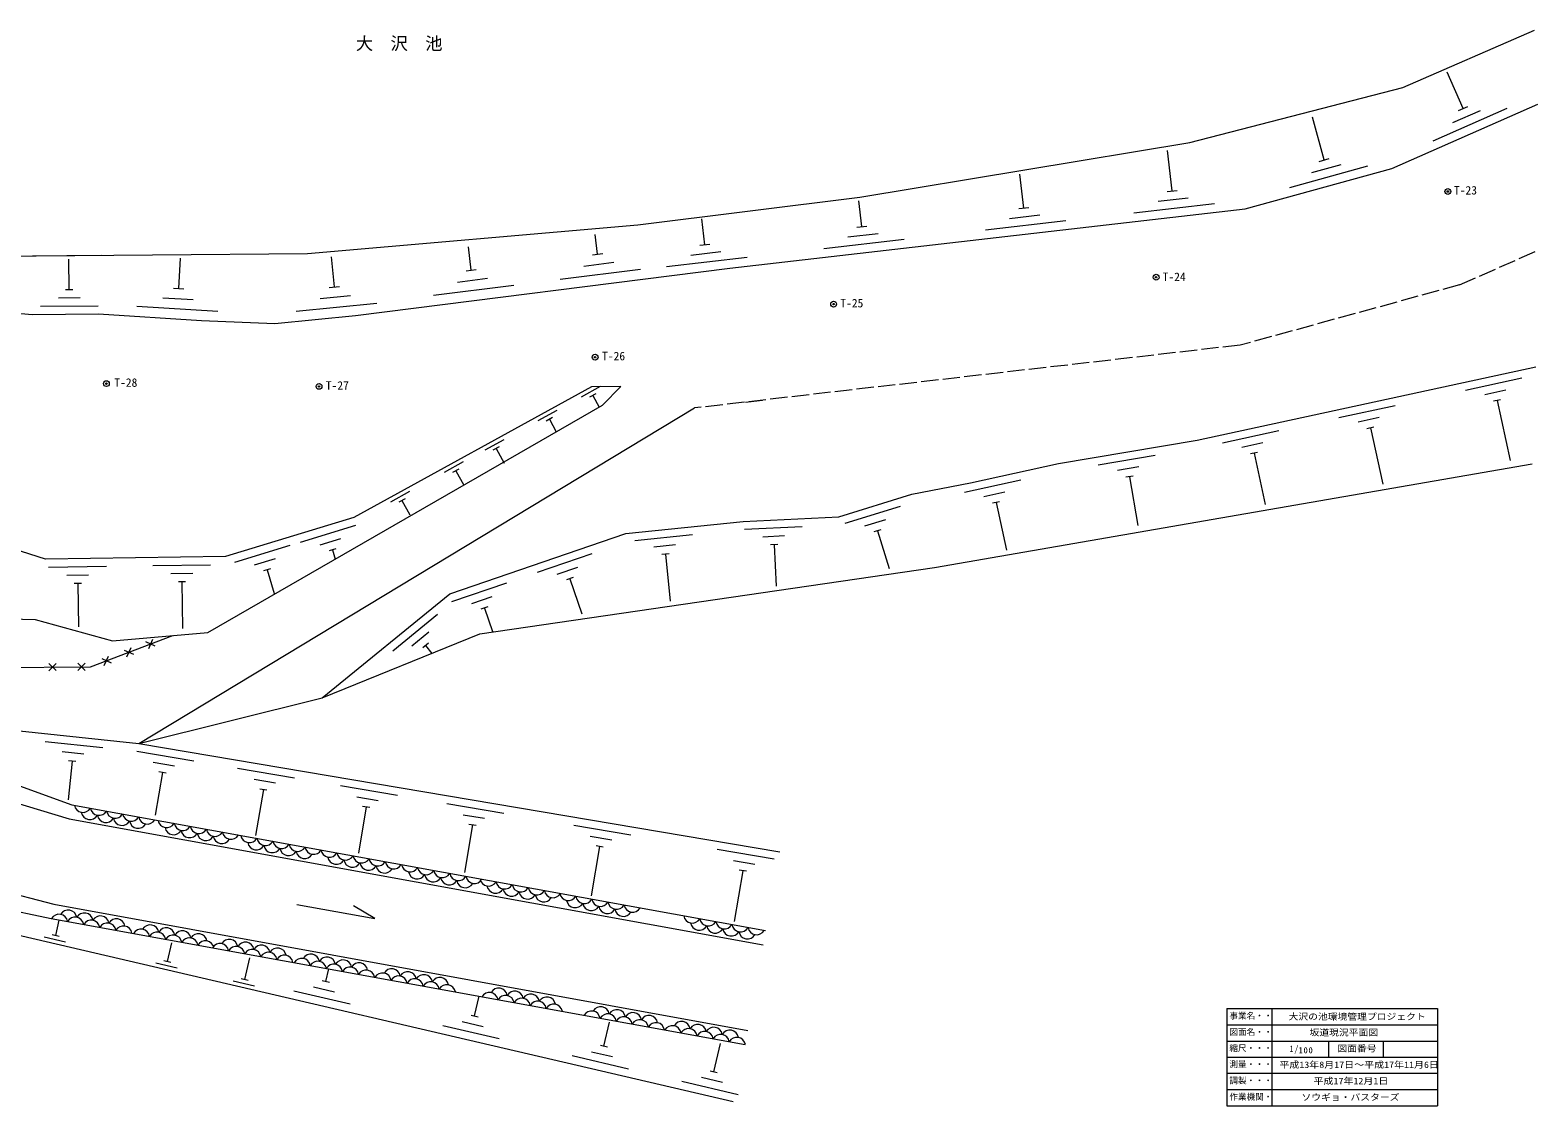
# Model space of a CAD drawing. Units: millimetres, scale not verified. Extents: x 343 to 153972, y 3534 to 128167.
# Drawn here: x 31659 to 83780, y 3534 to 40717 of the extents above; entities that cross this region are included whole.
import ezdxf
from ezdxf.enums import TextEntityAlignment as Align

# ---------------------------------------------------------------- set-up
doc = ezdxf.new("R2010")
doc.units = ezdxf.units.MM
doc.header["$LTSCALE"] = 100
doc.header["$PDMODE"] = 32
doc.header["$PDSIZE"] = 50
doc.linetypes.add('DASHED', pattern=[7.5, 6, -1.5])
doc.layers.add('0-0通り芯', color=4, linetype='Continuous', lineweight=13)
doc.styles.add('ＭＳ ゴシック', font='')
doc.styles.get('ＭＳ ゴシック').set_extended_font_data('MS Gothic')

msp = doc.modelspace()

# ---------------------------------------------------------------- linework, layer by layer
at = {"layer": '0-0通り芯', "color": 3}
for p, q in [((79118.3, 38733.8), (83667.5, 40716.8)), ((71752.2, 36828.8), (79118.3, 38733.8)), ((78737.2, 35939.8), (83780.4, 38158.8)), ((60337.8, 34939.2), (71752.2, 36828.8)), ((73657.3, 34542.8), (78737.2, 35939.8)), ((52663.9, 33990.8), (60337.8, 34939.2)), ((55852.1, 32494.6), (73657.3, 34542.8)), ((41242.1, 33002.1), (52663.9, 33990.8)), ((29812.6, 32902.3), (41242.1, 33002.1)), ((29812.6, 32902.3), (34130.4, 32940)), ((42911.9, 30857.6), (55852.1, 32494.6)), ((29193.1, 31118.9), (31735.2, 30887)), ((31735.2, 30887), (34021.1, 30907)), ((34021.1, 30907), (37579.2, 30684)), ((40120.2, 30579.2), (42911.9, 30857.6)), ((37579.2, 30684), (40120.2, 30579.2)), ((72006.3, 26541.8), (83708.5, 29081.4)), ((51061.7, 28388.6), (42845.9, 23871.7)), ((52077.2, 28397.5), (51061.7, 28388.6)), ((52077.2, 28397.5), (51448.3, 27757)), ((35420.7, 16059.6), (54624.3, 27657.6)), ((37800.4, 19890.5), (51448.3, 27757)), ((67214.5, 25735.5), (72006.3, 26541.8)), ((62927.7, 22141.9), (83587.4, 25721.7)), ((64172.2, 25073.9), (67214.5, 25735.5)), ((62143.6, 24675.1), (64172.2, 25073.9)), ((59610.4, 23891), (62143.6, 24675.1)), ((42845.9, 23871.7), (38412.4, 22521.7)), ((52249, 23318.8), (56309.6, 23735.2)), ((56309.6, 23735.2), (59610.4, 23891)), ((46171, 21233.6), (52249, 23318.8)), ((32190.2, 22427.8), (30789.1, 22877.5)), ((38412.4, 22521.7), (32190.2, 22427.8)), ((47199.2, 19845.6), (62927.7, 22141.9)), ((41757.2, 17639), (46171, 21233.6)), ((15274.6, 20370.8), (33098.8, 13943.5)), ((24713.3, 20538.4), (31827.2, 20346.4)), ((31827.2, 20346.4), (34500.7, 19607.7)), ((34500.7, 19607.7), (37800.4, 19890.5)), ((41757.2, 17639), (47199.2, 19845.6)), ((33746.5, 18712.1), (36585.9, 19786.5)), ((15704.8, 18683.5), (33009.5, 13451.5)), ((30063.7, 18680), (33746.5, 18712.1)), ((35420.7, 16059.6), (41757.2, 17639)), ((28810.4, 16764), (35420.7, 16059.6)), ((35420.7, 16059.6), (57574.6, 12312.9)), ((14781.2, 15117.5), (32473.7, 10499.8)), ((13611.2, 13947.4), (32384.4, 10007.8)), ((33098.8, 13943.5), (57080.9, 9589.8)), ((33009.5, 13451.5), (56998.9, 9096.5)), ((32473.7, 10499.8), (56472.1, 6143.1)), ((40880.3, 10498.2), (43578.9, 10008.3)), ((43578.9, 10008.3), (42841.7, 10451.8)), ((32384.4, 10007.8), (56380.3, 5651.6)), ((30269.4, 9664.4), (55965.5, 3679.1))]:
    msp.add_line(p, q, dxfattribs=at)
at = {"layer": '0-0通り芯'}
for p, q in [((81199.7, 38006.5), (80645, 39267.3)), ((81039.5, 37936.1), (81359.9, 38077)), ((76393.7, 36228.7), (75985.9, 37711.6)), ((80159.9, 36893.5), (82722.8, 38021.2)), ((80840, 37520.5), (81801.1, 37943.4)), ((71140.2, 35159.2), (70979.8, 36553.3)), ((75202.9, 35279), (77902.7, 36021.4)), ((75967, 35800.2), (76979.5, 36078.7)), ((76225, 36182.3), (76562.4, 36275.1)), ((66006.3, 34568.6), (65871.7, 35738.5)), ((70966.4, 35139.2), (71314.1, 35179.2)), ((60414.7, 33925.4), (60311.9, 34819.5)), ((65832.5, 34548.6), (66180.2, 34588.6)), ((69817.9, 34403.1), (72599.6, 34723.1)), ((70652.9, 34801.1), (71696, 34921.1)), ((54985.5, 33300.8), (54882.6, 34194.9)), ((60240.9, 33905.4), (60588.6, 33945.4)), ((64684.1, 33812.5), (67465.7, 34132.5)), ((65519, 34210.6), (66562.2, 34330.6)), ((51277.6, 32974.2), (51192.2, 33649.2)), ((59092.5, 33169.3), (61874.1, 33489.3)), ((59927.5, 33567.3), (60970.6, 33687.3)), ((42175.6, 31839.4), (42071.4, 32884.2)), ((46908.8, 32421.6), (46807.4, 33223.6)), ((51104, 32952.3), (51451.2, 32996.2)), ((53663.2, 32544.7), (56444.9, 32864.7)), ((54498.2, 32942.8), (55541.3, 33062.8)), ((54811.6, 33280.8), (55159.3, 33320.8)), ((33007.5, 31753.2), (32998.3, 32800.4)), ((36793.5, 31785.3), (36859.1, 32833.3)), ((46735.2, 32399.6), (47082.5, 32443.5)), ((49976.5, 32104.1), (52754.4, 32455.5)), ((50800.7, 32561.1), (51842.4, 32692.9)), ((36618.8, 31796.3), (36968.1, 31774.4)), ((42001.5, 31822), (42349.8, 31856.7)), ((45607.8, 31551.4), (48385.6, 31902.8)), ((46431.9, 32008.5), (47473.6, 32140.2)), ((32635, 31464.9), (33384.9, 31471.5)), ((32882.5, 31752.1), (33132.5, 31754.3)), ((36247.6, 31468.9), (37295.5, 31403.2)), ((40852, 31003.9), (43638.2, 31281.7)), ((41688, 31439), (42732.8, 31543.2)), ((31735.2, 30887), (34021.1, 30907)), ((32012.5, 31174.5), (34012.4, 31191.9)), ((35352.4, 31174.3), (38146.9, 30999.1)), ((83228.5, 28685.5), (81274, 28261.4)), ((51366.4, 28393.5), (50709.1, 28032.1)), ((51215.9, 28148.1), (50996.9, 28027.7)), ((82678.1, 28274.5), (81945.2, 28115.4)), ((51106.4, 28087.9), (51326.8, 27687)), ((78850.1, 27735.4), (76895.6, 27311.2)), ((82494.3, 27942.9), (82249.9, 27889.9)), ((82372.1, 27916.4), (82823.1, 25838.2)), ((49868.7, 27570.1), (49211.5, 27208.8)), ((49718.3, 27324.8), (49499.2, 27204.4)), ((49608.8, 27264.6), (49845.9, 26833.3)), ((78299.8, 27324.3), (77566.8, 27165.2)), ((74828.3, 26862.6), (72873.8, 26438.4)), ((78115.9, 26992.8), (77871.6, 26939.7)), ((77993.8, 26966.3), (78416.2, 25019.7)), ((48029.1, 26558.7), (47371.8, 26197.4)), ((47878.6, 26313.4), (47659.6, 26192.9)), ((47769.1, 26253.2), (48043.7, 25753.7)), ((74277.9, 26451.5), (73545, 26292.4)), ((74094.1, 26120), (73849.8, 26066.9)), ((73971.9, 26093.5), (74355.9, 24324)), ((46633.6, 25791.5), (45976.3, 25430.2)), ((46483.1, 25546.2), (46264.1, 25425.7)), ((70554.6, 26008.5), (68582.3, 25676.6)), ((69985.6, 25623.7), (69246, 25499.3)), ((46373.6, 25486), (46648.2, 24986.5)), ((65909.2, 25160), (63954.9, 24735)), ((69786.3, 25301.2), (69539.8, 25259.7)), ((69663, 25280.5), (69947.1, 23592.1)), ((44770.4, 24767.2), (44113.2, 24405.9)), ((44620, 24521.9), (44400.9, 24401.4)), ((65359.1, 24748.7), (64626.2, 24589.3)), ((44510.4, 24461.6), (44785, 23962.2)), ((61736.4, 24250.8), (59825.9, 23659.4)), ((65175.3, 24417), (64931.1, 24363.9)), ((65053.2, 24390.5), (65411.7, 22742.1)), ((42901.1, 23590.7), (40987.9, 23008.1)), ((58349.4, 23546.2), (56351.6, 23451.9)), ((61223.6, 23793.7), (60507.2, 23571.9)), ((42386.3, 23136), (41668.8, 22917.5)), ((54557.4, 23269), (52567.9, 23065)), ((57738.5, 23232), (56989.4, 23196.7)), ((57502.3, 22935.5), (57252.5, 22923.8)), ((61069.1, 23447.5), (60830.3, 23373.6)), ((60949.7, 23410.6), (61352, 22110.9)), ((40640, 22902.1), (38726.7, 22319.5)), ((40125.1, 22447.4), (39407.6, 22228.9)), ((42230.1, 22790.5), (41991, 22717.7)), ((42110.5, 22754.1), (42208.8, 22431.5)), ((51077.3, 22615.5), (49185.5, 21966.5)), ((53964.8, 22921.7), (53218.7, 22845.2)), ((53745.2, 22612.7), (53496.5, 22587.2)), ((53620.8, 22600), (53787.1, 20978)), ((57377.4, 22929.7), (57444.9, 21499.3)), ((34294.9, 22174.5), (32295.1, 22144.3)), ((37897.8, 22228.9), (35898, 22198.7)), ((37277.2, 21934.5), (36527.3, 21923.2)), ((39969, 22102), (39729.8, 22029.1)), ((39849.4, 22065.5), (40098.5, 21247.6)), ((50578.6, 22143.1), (49869.1, 21899.7)), ((33674.3, 21880.1), (32924.4, 21868.8)), ((33428.6, 21591.4), (33178.6, 21587.6)), ((33303.6, 21589.5), (33326.3, 20088.8)), ((37031.5, 21645.8), (36781.6, 21642)), ((36906.5, 21643.9), (36930.8, 20035.9)), ((48122.1, 21601.7), (46230.3, 20952.7)), ((50434.6, 21792.4), (50198.1, 21711.3)), ((50316.3, 21751.8), (50733.6, 20535.6)), ((47623.4, 21129.3), (46913.9, 20885.9)), ((45743.3, 20517.8), (44192.5, 19254.8)), ((47479.4, 20778.6), (47242.9, 20697.4)), ((47361.1, 20738), (47638.6, 19929.3)), ((45438.7, 19902.1), (44857.1, 19428.5)), ((34913.7, 19287.4), (35236, 19142)), ((35002.1, 19053.5), (35147.5, 19375.8)), ((35978.6, 19423), (35656.3, 19568.4)), ((35890.1, 19656.8), (35744.8, 19334.5)), ((45424.8, 19523.3), (45231, 19365.4)), ((45327.9, 19444.3), (45546.8, 19175.6)), ((32306.6, 18824.6), (32558.8, 18576.7)), ((32308.8, 18574.6), (32556.6, 18826.7)), ((33306.6, 18833.3), (33558.8, 18585.5)), ((33308.8, 18583.3), (33556.6, 18835.5)), ((34134.2, 18992.4), (34456.5, 18847.1)), ((34222.7, 18758.6), (34368, 19080.9)), ((34166.3, 15906.7), (32177.5, 16118.6)), ((33514.6, 15689.5), (32768.8, 15769)), ((37314.2, 15450.3), (35342.2, 15783.9)), ((33111.5, 15445.8), (32968.9, 14107.8)), ((33235.8, 15432.6), (32987.2, 15459.1)), ((36650.4, 15273.6), (35910.9, 15398.6)), ((40801.6, 14860.5), (38829.6, 15194)), ((36233.1, 15055.1), (35983.7, 13580.4)), ((36356.4, 15034.2), (36109.9, 15075.9)), ((40137.9, 14683.7), (39398.4, 14808.8)), ((39720.6, 14465.3), (39453.1, 12883.8)), ((39843.8, 14444.4), (39597.3, 14486.1)), ((44355.4, 14259.5), (42383.4, 14593)), ((43691.6, 14082.7), (42952.1, 14207.8)), ((43274.3, 13864.3), (43004.6, 12269.4)), ((43397.5, 13843.4), (43151.1, 13885.1)), ((48030.1, 13638), (46058.1, 13971.5)), ((47366.4, 13461.2), (46626.9, 13586.3)), ((46949.1, 13242.8), (46671, 11598.4)), ((47072.3, 13221.9), (46825.8, 13263.6)), ((52426.3, 12894.5), (50454.2, 13228)), ((51762.5, 12717.7), (51023, 12842.8)), ((51468.4, 12478.4), (51221.9, 12520.1)), ((51345.2, 12499.3), (51057.6, 10798.5)), ((57376.2, 12057.4), (55404.2, 12390.9)), ((56712.4, 11880.6), (55972.9, 12005.6)), ((56295.1, 11662.1), (55997.4, 9901.5)), ((56418.4, 11641.3), (56171.9, 11683)), ((32543.8, 9427.3), (32667.1, 9956.5)), ((32422.1, 9455.6), (32665.6, 9398.9)), ((32146.3, 9373.6), (32876.7, 9203.4)), ((36403.6, 8528.2), (36552.5, 9167.7)), ((36006.1, 8474.5), (36736.5, 8304.4)), ((36281.9, 8556.6), (36525.4, 8499.9)), ((39076.8, 7905.6), (39249.8, 8648.3)), ((38679.2, 7851.9), (39409.7, 7681.7)), ((38955, 7933.9), (39198.5, 7877.2)), ((41759.4, 7866), (42002.9, 7809.2)), ((41881.2, 7837.6), (41980.9, 8265.7)), ((40777.9, 7509.3), (42725.8, 7055.6)), ((41451.3, 7645.1), (42181.7, 7475)), ((47024.9, 6639.5), (47183.7, 7321.2)), ((73034.2, 6898.5), (73034.2, 3533.9)), ((73034.2, 6898.5), (80315.5, 6898.5)), ((74586.3, 6898.5), (74586.3, 3533.9)), ((80315.5, 6898.5), (80315.5, 3533.9)), ((45921.7, 6311.2), (47869.6, 5857.5)), ((46595.1, 6447), (47325.5, 6276.8)), ((46903.2, 6667.8), (47146.7, 6611.1)), ((51495.4, 5598.2), (51689.4, 6430.9)), ((73034.2, 6336), (80315.5, 6336)), ((73034.2, 5773.5), (80315.5, 5773.5)), ((76544.6, 5773.5), (76544.6, 5221.4)), ((78430, 5773.5), (78430, 5221.4)), ((50392.2, 5269.9), (52340, 4816.2)), ((51065.5, 5405.7), (51796, 5235.5)), ((51373.7, 5626.5), (51617.1, 5569.8)), ((55292.8, 4713.7), (55519, 5684.8)), ((73034.2, 5221.4), (80315.5, 5221.4)), ((55171.1, 4742), (55414.6, 4685.3)), ((54189.6, 4385.4), (56137.5, 3931.7)), ((54863, 4521.2), (55593.4, 4351)), ((73034.2, 4658.9), (80315.5, 4658.9)), ((73034.2, 4096.4), (80315.5, 4096.4)), ((73034.2, 3533.9), (80315.5, 3533.9))]:
    msp.add_line(p, q, dxfattribs=at)
at = {"layer": '0-0通り芯', "color": 3, "linetype": 'DASHED'}
for p, q in [((81076.2, 31914.3), (83688, 33063.5)), ((81076.2, 31914.3), (73488.7, 29827.7)), ((73488.7, 29827.7), (54624.3, 27657.6)), ((56385.2, 27860.2), (57120.3, 27944.8))]:
    msp.add_line(p, q, dxfattribs=at)
at = {"layer": '0-0通り芯'}
for centre in [(80668.3, 35139.9), (70584.2, 32176.7), (59436.1, 31246.9), (51190, 29412.7), (34295.2, 28497.8), (41644.7, 28402)]:
    msp.add_circle(centre, 100, dxfattribs=at)
for centre, start, end in [((33484.4, 13975.1), 189.18187, 330.23946), ((33724.2, 13728.3), 189.18187, 330.23946), ((34040.3, 13874.2), 189.18187, 330.23946), ((34280.1, 13627.4), 189.18187, 330.23946), ((34596.2, 13773.3), 189.18187, 330.23946), ((35152.1, 13672.4), 189.18187, 330.23946), ((34836, 13526.5), 189.18187, 330.23946), ((35391.9, 13425.6), 189.18187, 330.23946), ((35708, 13571.5), 189.18187, 330.23946), ((36378.1, 13449.8), 189.18187, 330.23946), ((36617.8, 13203), 189.18187, 330.23946), ((36934, 13348.9), 189.18187, 330.23946), ((37173.7, 13102.1), 189.18187, 330.23946), ((37489.9, 13248), 189.18187, 330.23946), ((38045.8, 13147.1), 189.18187, 330.23946), ((37729.7, 13001.2), 189.18187, 330.23946), ((38285.6, 12900.3), 189.18187, 330.23946), ((38601.7, 13046.1), 189.18187, 330.23946), ((39238.2, 12930.6), 189.18187, 330.23946), ((39477.9, 12683.8), 189.18187, 330.23946), ((39794.1, 12829.7), 189.18187, 330.23946), ((40033.8, 12582.9), 189.18187, 330.23946), ((40350, 12728.8), 189.18187, 330.23946), ((40905.9, 12627.8), 189.18187, 330.23946), ((40589.7, 12482), 189.18187, 330.23946), ((41145.7, 12381.1), 189.18187, 330.23946), ((41461.8, 12526.9), 189.18187, 330.23946), ((42004.9, 12428.3), 189.18187, 330.23946), ((42244.7, 12181.5), 189.18187, 330.23946), ((42560.8, 12327.4), 189.18187, 330.23946), ((42800.6, 12080.6), 189.18187, 330.23946), ((43116.8, 12226.5), 189.18187, 330.23946), ((43672.7, 12125.6), 189.18187, 330.23946), ((43356.5, 11979.7), 189.18187, 330.23946), ((43912.5, 11878.8), 189.18187, 330.23946), ((44228.6, 12024.6), 189.18187, 330.23946), ((44795, 11921.8), 189.18187, 330.23946), ((45034.8, 11675), 189.18187, 330.23946), ((45350.9, 11820.9), 189.18187, 330.23946), ((45590.7, 11574.1), 189.18187, 330.23946), ((45906.9, 11720), 189.18187, 330.23946), ((46462.8, 11619.1), 189.18187, 330.23946), ((47018.7, 11518.1), 189.18187, 330.23946), ((46146.6, 11473.2), 189.18187, 330.23946), ((46702.6, 11372.3), 189.18187, 330.23946), ((47507.5, 11429.4), 189.18187, 330.23946), ((47747.3, 11182.6), 189.18187, 330.23946), ((48063.4, 11328.5), 189.18187, 330.23946), ((48303.2, 11081.7), 189.18187, 330.23946), ((48619.3, 11227.6), 189.18187, 330.23946), ((49175.2, 11126.6), 189.18187, 330.23946), ((49731.1, 11025.7), 189.18187, 330.23946), ((48859.1, 10980.8), 189.18187, 330.23946), ((49415, 10879.9), 189.18187, 330.23946), ((50261.4, 10929.5), 189.18187, 330.23946), ((50501.2, 10682.7), 189.18187, 330.23946), ((50817.3, 10828.5), 189.18187, 330.23946), ((51057.1, 10581.7), 189.18187, 330.23946), ((51373.2, 10727.6), 189.18187, 330.23946), ((51613, 10480.8), 189.18187, 330.23946), ((51929.2, 10626.7), 189.18187, 330.23946), ((52485.1, 10525.8), 189.18187, 330.23946), ((32657.7, 9856.6), 9.18187, 150.23946), ((32973.9, 10002.4), 9.18187, 150.23946), ((33213.6, 9755.6), 9.18187, 150.23946), ((33529.8, 9901.5), 9.18187, 150.23946), ((33769.6, 9654.7), 9.18187, 150.23946), ((34085.7, 9800.6), 9.18187, 150.23946), ((34641.6, 9699.7), 9.18187, 150.23946), ((52168.9, 10379.9), 189.18187, 330.23946), ((54547.7, 10151.3), 189.18187, 330.23946), ((55103.6, 10050.4), 189.18187, 330.23946), ((34325.5, 9553.8), 9.18187, 150.23946), ((34881.4, 9452.9), 9.18187, 150.23946), ((35491.9, 9342.1), 9.18187, 150.23946), ((35808, 9487.9), 9.18187, 150.23946), ((36047.8, 9241.1), 9.18187, 150.23946), ((36363.9, 9387), 9.18187, 150.23946), ((36603.7, 9140.2), 9.18187, 150.23946), ((36919.8, 9286.1), 9.18187, 150.23946), ((37475.7, 9185.2), 9.18187, 150.23946), ((54787.4, 9904.5), 189.18187, 330.23946), ((55343.3, 9803.6), 189.18187, 330.23946), ((55659.5, 9949.5), 189.18187, 330.23946), ((55899.3, 9702.7), 189.18187, 330.23946), ((56215.4, 9848.6), 189.18187, 330.23946), ((56455.2, 9601.8), 189.18187, 330.23946), ((56771.3, 9747.7), 189.18187, 330.23946), ((37159.6, 9039.3), 9.18187, 150.23946), ((37715.5, 8938.4), 9.18187, 150.23946), ((38225, 8845.9), 9.18187, 150.23946), ((38541.2, 8991.8), 9.18187, 150.23946), ((38780.9, 8745), 9.18187, 150.23946), ((39097.1, 8890.8), 9.18187, 150.23946), ((39336.9, 8644), 9.18187, 150.23946), ((39653, 8789.9), 9.18187, 150.23946), ((40208.9, 8689), 9.18187, 150.23946), ((39892.8, 8543.1), 9.18187, 150.23946), ((40448.7, 8442.2), 9.18187, 150.23946), ((41046.2, 8333.7), 9.18187, 150.23946), ((41362.4, 8479.6), 9.18187, 150.23946), ((41602.1, 8232.8), 9.18187, 150.23946), ((41918.3, 8378.7), 9.18187, 150.23946), ((42158.1, 8131.9), 9.18187, 150.23946), ((42474.2, 8277.8), 9.18187, 150.23946), ((43030.1, 8176.8), 9.18187, 150.23946), ((42714, 8031), 9.18187, 150.23946), ((43269.9, 7930), 9.18187, 150.23946), ((43839, 7826.7), 9.18187, 150.23946), ((44155.1, 7972.6), 9.18187, 150.23946), ((44394.9, 7725.8), 9.18187, 150.23946), ((44711, 7871.7), 9.18187, 150.23946), ((44950.8, 7624.9), 9.18187, 150.23946), ((45266.9, 7770.8), 9.18187, 150.23946), ((45506.7, 7524), 9.18187, 150.23946), ((45822.8, 7669.9), 9.18187, 150.23946), ((46062.6, 7423.1), 9.18187, 150.23946), ((47537.6, 7155.3), 9.18187, 150.23946), ((47853.8, 7301.2), 9.18187, 150.23946), ((48093.5, 7054.4), 9.18187, 150.23946), ((48409.7, 7200.2), 9.18187, 150.23946), ((48965.6, 7099.3), 9.18187, 150.23946), ((49521.5, 6998.4), 9.18187, 150.23946), ((48649.5, 6953.4), 9.18187, 150.23946), ((49205.4, 6852.5), 9.18187, 150.23946), ((49761.3, 6751.6), 9.18187, 150.23946), ((51068, 6514.4), 9.18187, 150.23946), ((51384.1, 6660.3), 9.18187, 150.23946), ((51940.1, 6559.3), 9.18187, 150.23946), ((51623.9, 6413.5), 9.18187, 150.23946), ((52179.8, 6312.5), 9.18187, 150.23946), ((52496, 6458.4), 9.18187, 150.23946), ((52735.7, 6211.6), 9.18187, 150.23946), ((53051.9, 6357.5), 9.18187, 150.23946), ((53291.7, 6110.7), 9.18187, 150.23946), ((53863.3, 6006.9), 9.18187, 150.23946), ((54179.4, 6152.8), 9.18187, 150.23946), ((54735.3, 6051.9), 9.18187, 150.23946), ((54419.2, 5906), 9.18187, 150.23946), ((54975.1, 5805.1), 9.18187, 150.23946), ((55291.2, 5951), 9.18187, 150.23946), ((55531, 5704.2), 9.18187, 150.23946), ((55847.1, 5850.1), 9.18187, 150.23946), ((56086.9, 5603.3), 9.18187, 150.23946)]:
    msp.add_arc(centre, 300, start, end, dxfattribs=at)
at = {"layer": '0-0通り芯', "color": 7}
for p in [(80668.3, 35139.9), (70584.2, 32176.7), (59436.1, 31246.9), (51190, 29412.7), (34295.2, 28497.8), (41644.7, 28402)]:
    msp.add_point(p, dxfattribs=at)

# ---------------------------------------------------------------- texts
at = {"layer": '0-0通り芯', "color": 3, "style": 'ＭＳ ゴシック'}
msp.add_text('大\u3000沢\u3000池', height=439.9, dxfattribs=at).set_placement((42916, 39906.6), align=Align.BOTTOM_LEFT)
at = {"layer": '0-0通り芯', "color": 2, "style": 'ＭＳ ゴシック'}
for s, height, p in [('T-23', 293.3, (80878.9, 34948)), ('T-24', 293.3, (70809.1, 31956.2)), ('T-25', 293.3, (59664, 31046.1)), ('T-26', 293.3, (51429.8, 29217.4)), ('T-28', 293.3, (34567, 28301.3)), ('T-27', 293.3, (41877.8, 28200.2)), ('事業名・・', 212.6, (73115.8, 6478.3)), ('図面名・・', 212.6, (73115.8, 5915.8)), ('縮尺・・・', 212.6, (73115.8, 5358.5)), ('測量・・・', 212.6, (73115.8, 4801.2)), ('調製・・・', 212.6, (73115.8, 4238.7)), ('作業機関・', 212.6, (73115.8, 3676.2))]:
    msp.add_text(s, height=height, dxfattribs=at).set_placement(p, align=Align.BOTTOM_LEFT)
for s, width, p in [('大沢の池環境管理プロジェクト', 1.1, (75162.9, 6441.8)), ('坂道現況平面図', 1.1, (75887.7, 5893.9)), ('図面番号', 1.1, (76849.8, 5342.1)), ('平成13年8月17日～平成17年11月6日', 1.15, (74846, 4779.3)), ('平成17年12月1日', 1.15, (76026.6, 4216.8)), ('ソウギョ・バスターズ', 1.1, (75609.9, 3654.3))]:
    msp.add_text(s, height=219.9, dxfattribs=dict(at, width=width)).set_placement(p, align=Align.BOTTOM_LEFT)
at = {"layer": '0-0通り芯', "color": 2, "char_height": 219.9, "attachment_point": 7, "style": 'ＭＳ ゴシック'}
for s, insert in [('\\T1.21;\\W0.95;1/', (75191.8, 5342.1)), ('\\T1.21;\\W0.95;100', (75511.2, 5342.1))]:
    msp.add_mtext(s, dxfattribs=dict(at, insert=insert))

doc.saveas('drawing.dxf')
